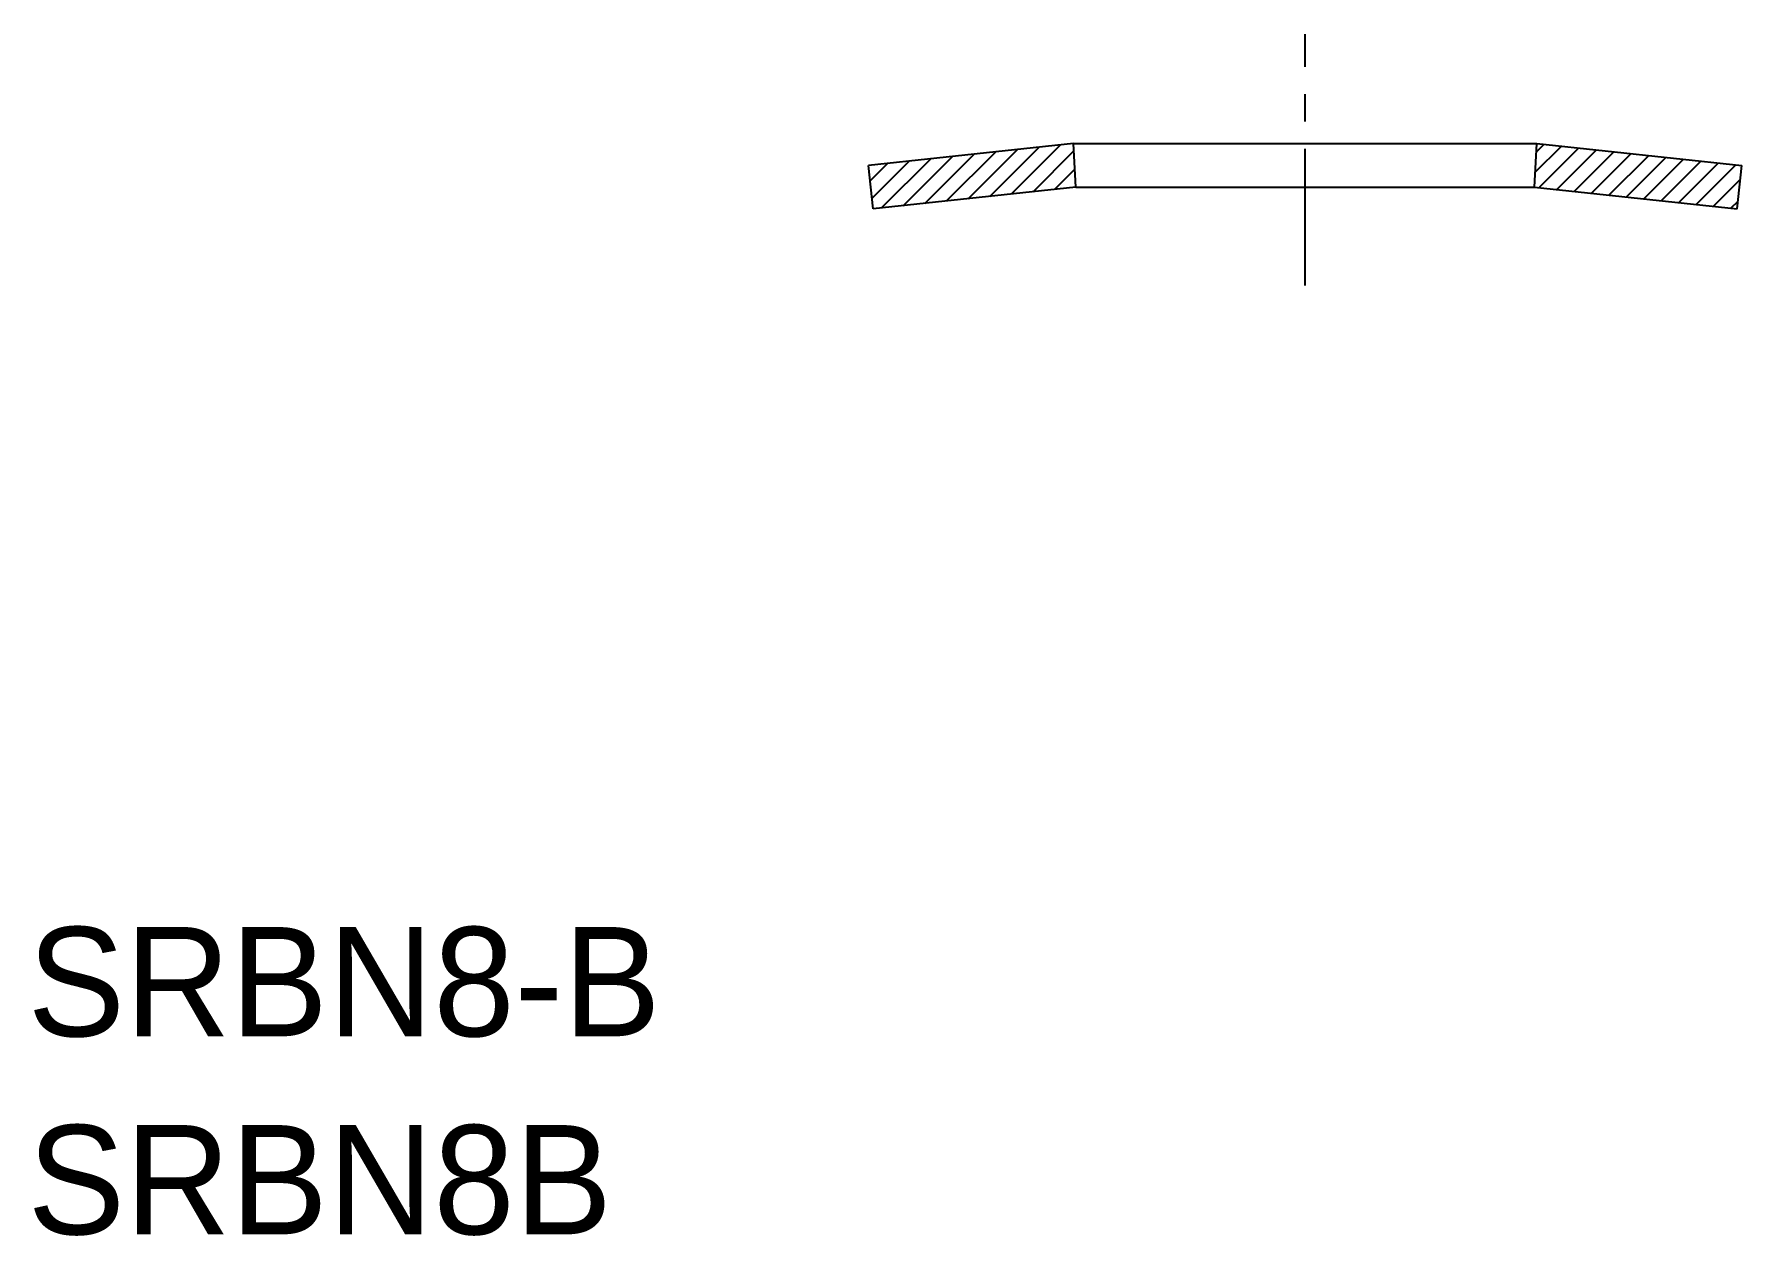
# Model space of a CAD drawing. Extents: x 128.1 to 143.8, y 139.9 to 150.9.
import ezdxf

# ---------------------------------------------------------------- set-up
doc = ezdxf.new("R2010")
doc.units = 0
doc.linetypes.add('CENTER', pattern=[2, 1.25, -0.25, 0.25, -0.25])
doc.layers.get('0').update_dxf_attribs({"linetype": 'CONTINUOUS'})
doc.layers.add('CENTER', color=1, linetype='CENTER')

# ---------------------------------------------------------------- blocks, each defined once
blk = doc.blocks.new('*X2')
at = {"color": 0, "linetype": 'CONTINUOUS'}
for p, q in [((137.091, 149.466), (137.542, 149.917)), ((135.815, 149.426), (136.155, 149.767)), ((135.903, 149.338), (136.354, 149.789)), ((136.101, 149.359), (136.552, 149.81)), ((136.299, 149.38), (136.75, 149.831)), ((136.497, 149.402), (136.948, 149.853)), ((136.695, 149.423), (137.146, 149.874)), ((136.893, 149.444), (137.344, 149.895)), ((137.29, 149.487), (137.662, 149.86)), ((135.797, 149.586), (135.957, 149.746)), ((137.488, 149.509), (137.671, 149.692))]:
    blk.add_line(p, q, dxfattribs=at)
blk = doc.blocks.new('*X3')
at = {"color": 0, "linetype": 'CONTINUOUS'}
for p, q in [((141.897, 149.852), (141.967, 149.922)), ((141.887, 149.666), (142.127, 149.905)), ((141.923, 149.525), (142.286, 149.888)), ((142.083, 149.507), (142.446, 149.871)), ((142.242, 149.49), (142.606, 149.853)), ((142.402, 149.473), (142.765, 149.836)), ((142.561, 149.456), (142.925, 149.819)), ((142.721, 149.439), (143.084, 149.802)), ((142.881, 149.421), (143.244, 149.785)), ((143.04, 149.404), (143.403, 149.767)), ((143.2, 149.387), (143.563, 149.75)), ((143.359, 149.37), (143.723, 149.733)), ((143.519, 149.353), (143.764, 149.598)), ((143.678, 149.335), (143.743, 149.399))]:
    blk.add_line(p, q, dxfattribs=at)

msp = doc.modelspace()

# ---------------------------------------------------------------- linework, layer by layer
at = {"color": 7, "linetype": 'CONTINUOUS'}
for p, q in [((137.659, 149.929), (135.782, 149.727)), ((137.659, 149.929), (141.902, 149.929)), ((137.68, 149.529), (137.659, 149.929)), ((141.88, 149.529), (141.902, 149.929)), ((141.902, 149.929), (143.778, 149.727)), ((135.825, 149.329), (135.782, 149.727)), ((143.735, 149.329), (143.778, 149.727)), ((137.68, 149.529), (135.825, 149.329)), ((137.68, 149.529), (141.88, 149.529)), ((141.88, 149.529), (143.735, 149.329))]:
    msp.add_line(p, q, dxfattribs=at)
at = {"layer": 'CENTER', "color": 1, "linetype": 'CENTER'}
msp.add_line((139.78, 148.629), (139.78, 150.929), dxfattribs=at)

# ---------------------------------------------------------------- block references
at = {"color": 7, "linetype": 'CONTINUOUS'}
for name in ['*X2', '*X3']:
    msp.add_blockref(name, (0, 0), dxfattribs=at)

# ---------------------------------------------------------------- texts
for s, p in [('SRBN8-B', (128.085, 141.755)), ('SRBN8B', (128.085, 139.942))]:
    msp.add_text(s, height=1).set_placement(p)

doc.saveas('drawing.dxf')
